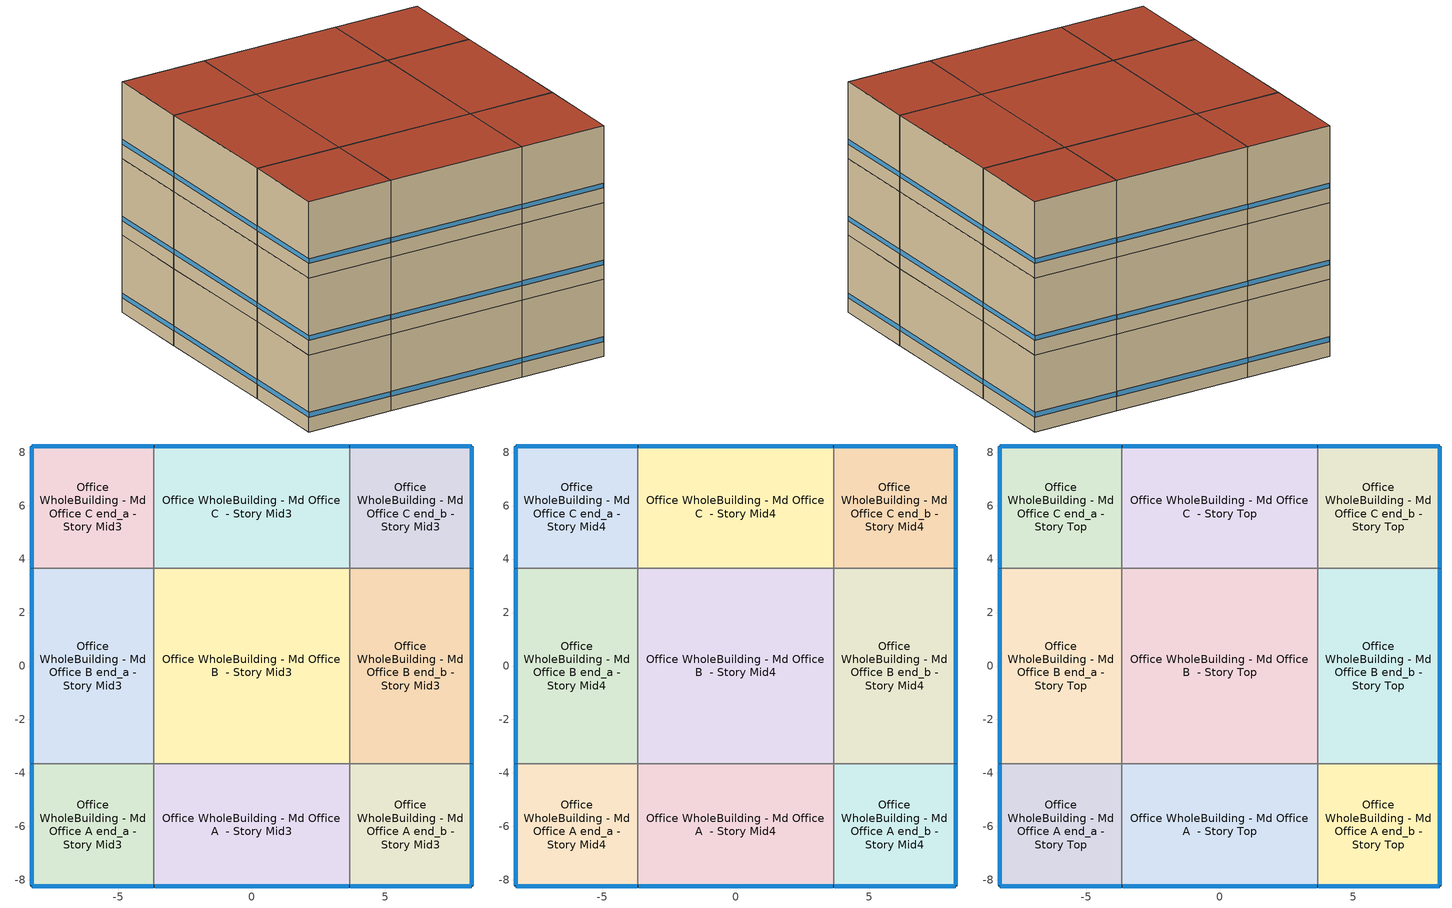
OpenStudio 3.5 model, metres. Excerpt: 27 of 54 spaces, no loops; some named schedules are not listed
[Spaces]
Office WholeBuilding - Md Office A end_a - Story Mid3
 floor adiabatic (Typical Interior Floor): -8.23,-8.23 -8.23,-3.66 -3.66,-3.66 -3.66,-8.23 z11.89
 wall outside: -8.23,-3.66 -8.23,-8.23 -3.66,-8.23 z11.89:15.85
 wall to Office WholeBuilding - Md Office B end_a - Story Mid3: -3.66,-3.66 -8.23,-3.66 z11.89:15.85
 wall to Office WholeBuilding - Md Office A  - Story Mid3: -3.66,-8.23 -3.66,-3.66 z11.89:15.85
 window (Window U-1.01 SHGC 0.58): -8.23,-3.68 -8.23,-8.21 / -8.21,-8.23 -3.68,-8.23 z12.65:12.89
 ceiling adiabatic (Typical Interior Ceiling): -3.66,-8.23 -3.66,-3.66 -8.23,-3.66 -8.23,-8.23 z15.85
Office WholeBuilding - Md Office B end_a - Story Mid3
 floor adiabatic (Typical Interior Floor): -8.23,-3.66 -8.23,3.66 -3.66,3.66 -3.66,-3.66 z11.89
 wall outside: -8.23,3.66 -8.23,-3.66 z11.89:15.85
 wall to Office WholeBuilding - Md Office C end_a - Story Mid3: -3.66,3.66 -8.23,3.66 z11.89:15.85
 wall to Office WholeBuilding - Md Office B  - Story Mid3: -3.66,-3.66 -3.66,3.66 z11.89:15.85
 window (Window U-1.01 SHGC 0.58): -8.23,3.63 -8.23,-3.63 z12.65:12.89
 ceiling adiabatic (Typical Interior Ceiling): -3.66,-3.66 -3.66,3.66 -8.23,3.66 -8.23,-3.66 z15.85
Office WholeBuilding - Md Office C end_a - Story Mid3
 floor adiabatic (Typical Interior Floor): -8.23,3.66 -8.23,8.23 -3.66,8.23 -3.66,3.66 z11.89
 wall outside: -3.66,8.23 -8.23,8.23 -8.23,3.66 z11.89:15.85
 wall to Office WholeBuilding - Md Office C  - Story Mid3: -3.66,3.66 -3.66,8.23 z11.89:15.85
 window (Window U-1.01 SHGC 0.58): -8.23,8.21 -8.23,3.68 / -3.68,8.23 -8.21,8.23 z12.65:12.89
 ceiling adiabatic (Typical Interior Ceiling): -3.66,3.66 -3.66,8.23 -8.23,8.23 -8.23,3.66 z15.85
Office WholeBuilding - Md Office A  - Story Mid3
 floor adiabatic (Typical Interior Floor): -3.66,-8.23 -3.66,-3.66 3.66,-3.66 3.66,-8.23 z11.89
 wall outside: -3.66,-8.23 3.66,-8.23 z11.89:15.85
 wall to Office WholeBuilding - Md Office B  - Story Mid3: 3.66,-3.66 -3.66,-3.66 z11.89:15.85
 wall to Office WholeBuilding - Md Office A end_b - Story Mid3: 3.66,-8.23 3.66,-3.66 z11.89:15.85
 window (Window U-1.01 SHGC 0.58): -3.63,-8.23 3.63,-8.23 z12.65:12.89
 ceiling adiabatic (Typical Interior Ceiling): 3.66,-8.23 3.66,-3.66 -3.66,-3.66 -3.66,-8.23 z15.85
Office WholeBuilding - Md Office B  - Story Mid3
 floor adiabatic (Typical Interior Floor): -3.66,-3.66 -3.66,3.66 3.66,3.66 3.66,-3.66 z11.89
 wall to Office WholeBuilding - Md Office C  - Story Mid3: 3.66,3.66 -3.66,3.66 z11.89:15.85
 wall to Office WholeBuilding - Md Office B end_b - Story Mid3: 3.66,-3.66 3.66,3.66 z11.89:15.85
 ceiling adiabatic (Typical Interior Ceiling): 3.66,-3.66 3.66,3.66 -3.66,3.66 -3.66,-3.66 z15.85
Office WholeBuilding - Md Office C  - Story Mid3
 floor adiabatic (Typical Interior Floor): -3.66,3.66 -3.66,8.23 3.66,8.23 3.66,3.66 z11.89
 wall outside: 3.66,8.23 -3.66,8.23 z11.89:15.85
 wall to Office WholeBuilding - Md Office C end_b - Story Mid3: 3.66,3.66 3.66,8.23 z11.89:15.85
 window (Window U-1.01 SHGC 0.58): 3.63,8.23 -3.63,8.23 z12.65:12.89
 ceiling adiabatic (Typical Interior Ceiling): 3.66,3.66 3.66,8.23 -3.66,8.23 -3.66,3.66 z15.85
Office WholeBuilding - Md Office A end_b - Story Mid3
 floor adiabatic (Typical Interior Floor): 3.66,-8.23 3.66,-3.66 8.23,-3.66 8.23,-8.23 z11.89
 wall outside: 3.66,-8.23 8.23,-8.23 8.23,-3.66 z11.89:15.85
 wall to Office WholeBuilding - Md Office B end_b - Story Mid3: 8.23,-3.66 3.66,-3.66 z11.89:15.85
 window (Window U-1.01 SHGC 0.58): 3.68,-8.23 8.21,-8.23 / 8.23,-8.21 8.23,-3.68 z12.65:12.89
 ceiling adiabatic (Typical Interior Ceiling): 8.23,-8.23 8.23,-3.66 3.66,-3.66 3.66,-8.23 z15.85
Office WholeBuilding - Md Office B end_b - Story Mid3
 floor adiabatic (Typical Interior Floor): 3.66,-3.66 3.66,3.66 8.23,3.66 8.23,-3.66 z11.89
 wall outside: 8.23,-3.66 8.23,3.66 z11.89:15.85
 wall to Office WholeBuilding - Md Office C end_b - Story Mid3: 8.23,3.66 3.66,3.66 z11.89:15.85
 window (Window U-1.01 SHGC 0.58): 8.23,-3.63 8.23,3.63 z12.65:12.89
 ceiling adiabatic (Typical Interior Ceiling): 8.23,-3.66 8.23,3.66 3.66,3.66 3.66,-3.66 z15.85
Office WholeBuilding - Md Office C end_b - Story Mid3
 floor adiabatic (Typical Interior Floor): 3.66,3.66 3.66,8.23 8.23,8.23 8.23,3.66 z11.89
 wall outside: 8.23,3.66 8.23,8.23 3.66,8.23 z11.89:15.85
 window (Window U-1.01 SHGC 0.58): 8.23,3.68 8.23,8.21 / 8.21,8.23 3.68,8.23 z12.65:12.89
 ceiling adiabatic (Typical Interior Ceiling): 8.23,3.66 8.23,8.23 3.66,8.23 3.66,3.66 z15.85
Office WholeBuilding - Md Office A end_a - Story Mid4
 floor adiabatic (Typical Interior Floor): -8.23,-8.23 -8.23,-3.66 -3.66,-3.66 -3.66,-8.23 z15.85
 wall outside: -8.23,-3.66 -8.23,-8.23 -3.66,-8.23 z15.85:19.81
 wall to Office WholeBuilding - Md Office B end_a - Story Mid4: -3.66,-3.66 -8.23,-3.66 z15.85:19.81
 wall to Office WholeBuilding - Md Office A  - Story Mid4: -3.66,-8.23 -3.66,-3.66 z15.85:19.81
 window (Window U-1.01 SHGC 0.58): -8.21,-8.23 -3.68,-8.23 / -8.23,-3.68 -8.23,-8.21 z16.61:16.85
 ceiling adiabatic (Typical Interior Ceiling): -3.66,-8.23 -3.66,-3.66 -8.23,-3.66 -8.23,-8.23 z19.81
Office WholeBuilding - Md Office B end_a - Story Mid4
 floor adiabatic (Typical Interior Floor): -8.23,-3.66 -8.23,3.66 -3.66,3.66 -3.66,-3.66 z15.85
 wall outside: -8.23,3.66 -8.23,-3.66 z15.85:19.81
 wall to Office WholeBuilding - Md Office C end_a - Story Mid4: -3.66,3.66 -8.23,3.66 z15.85:19.81
 wall to Office WholeBuilding - Md Office B  - Story Mid4: -3.66,-3.66 -3.66,3.66 z15.85:19.81
 window (Window U-1.01 SHGC 0.58): -8.23,3.63 -8.23,-3.63 z16.61:16.85
 ceiling adiabatic (Typical Interior Ceiling): -3.66,-3.66 -3.66,3.66 -8.23,3.66 -8.23,-3.66 z19.81
Office WholeBuilding - Md Office C end_a - Story Mid4
 floor adiabatic (Typical Interior Floor): -8.23,3.66 -8.23,8.23 -3.66,8.23 -3.66,3.66 z15.85
 wall outside: -3.66,8.23 -8.23,8.23 -8.23,3.66 z15.85:19.81
 wall to Office WholeBuilding - Md Office C  - Story Mid4: -3.66,3.66 -3.66,8.23 z15.85:19.81
 window (Window U-1.01 SHGC 0.58): -3.68,8.23 -8.21,8.23 / -8.23,8.21 -8.23,3.68 z16.61:16.85
 ceiling adiabatic (Typical Interior Ceiling): -3.66,3.66 -3.66,8.23 -8.23,8.23 -8.23,3.66 z19.81
Office WholeBuilding - Md Office A  - Story Mid4
 floor adiabatic (Typical Interior Floor): -3.66,-8.23 -3.66,-3.66 3.66,-3.66 3.66,-8.23 z15.85
 wall outside: -3.66,-8.23 3.66,-8.23 z15.85:19.81
 wall to Office WholeBuilding - Md Office B  - Story Mid4: 3.66,-3.66 -3.66,-3.66 z15.85:19.81
 wall to Office WholeBuilding - Md Office A end_b - Story Mid4: 3.66,-8.23 3.66,-3.66 z15.85:19.81
 window (Window U-1.01 SHGC 0.58): -3.63,-8.23 3.63,-8.23 z16.61:16.85
 ceiling adiabatic (Typical Interior Ceiling): 3.66,-8.23 3.66,-3.66 -3.66,-3.66 -3.66,-8.23 z19.81
Office WholeBuilding - Md Office B  - Story Mid4
 floor adiabatic (Typical Interior Floor): -3.66,-3.66 -3.66,3.66 3.66,3.66 3.66,-3.66 z15.85
 wall to Office WholeBuilding - Md Office C  - Story Mid4: 3.66,3.66 -3.66,3.66 z15.85:19.81
 wall to Office WholeBuilding - Md Office B end_b - Story Mid4: 3.66,-3.66 3.66,3.66 z15.85:19.81
 ceiling adiabatic (Typical Interior Ceiling): 3.66,-3.66 3.66,3.66 -3.66,3.66 -3.66,-3.66 z19.81
Office WholeBuilding - Md Office C  - Story Mid4
 floor adiabatic (Typical Interior Floor): -3.66,3.66 -3.66,8.23 3.66,8.23 3.66,3.66 z15.85
 wall outside: 3.66,8.23 -3.66,8.23 z15.85:19.81
 wall to Office WholeBuilding - Md Office C end_b - Story Mid4: 3.66,3.66 3.66,8.23 z15.85:19.81
 window (Window U-1.01 SHGC 0.58): 3.63,8.23 -3.63,8.23 z16.61:16.85
 ceiling adiabatic (Typical Interior Ceiling): 3.66,3.66 3.66,8.23 -3.66,8.23 -3.66,3.66 z19.81
Office WholeBuilding - Md Office A end_b - Story Mid4
 floor adiabatic (Typical Interior Floor): 3.66,-8.23 3.66,-3.66 8.23,-3.66 8.23,-8.23 z15.85
 wall outside: 3.66,-8.23 8.23,-8.23 8.23,-3.66 z15.85:19.81
 wall to Office WholeBuilding - Md Office B end_b - Story Mid4: 8.23,-3.66 3.66,-3.66 z15.85:19.81
 window (Window U-1.01 SHGC 0.58): 3.68,-8.23 8.21,-8.23 / 8.23,-8.21 8.23,-3.68 z16.61:16.85
 ceiling adiabatic (Typical Interior Ceiling): 8.23,-8.23 8.23,-3.66 3.66,-3.66 3.66,-8.23 z19.81
Office WholeBuilding - Md Office B end_b - Story Mid4
 floor adiabatic (Typical Interior Floor): 3.66,-3.66 3.66,3.66 8.23,3.66 8.23,-3.66 z15.85
 wall outside: 8.23,-3.66 8.23,3.66 z15.85:19.81
 wall to Office WholeBuilding - Md Office C end_b - Story Mid4: 8.23,3.66 3.66,3.66 z15.85:19.81
 window (Window U-1.01 SHGC 0.58): 8.23,-3.63 8.23,3.63 z16.61:16.85
 ceiling adiabatic (Typical Interior Ceiling): 8.23,-3.66 8.23,3.66 3.66,3.66 3.66,-3.66 z19.81
Office WholeBuilding - Md Office C end_b - Story Mid4
 floor adiabatic (Typical Interior Floor): 3.66,3.66 3.66,8.23 8.23,8.23 8.23,3.66 z15.85
 wall outside: 8.23,3.66 8.23,8.23 3.66,8.23 z15.85:19.81
 window (Window U-1.01 SHGC 0.58): 8.21,8.23 3.68,8.23 / 8.23,3.68 8.23,8.21 z16.61:16.85
 ceiling adiabatic (Typical Interior Ceiling): 8.23,3.66 8.23,8.23 3.66,8.23 3.66,3.66 z19.81
Office WholeBuilding - Md Office A end_a - Story Top
 floor adiabatic (Typical Interior Floor): -8.23,-8.23 -8.23,-3.66 -3.66,-3.66 -3.66,-8.23 z19.81
 wall outside: -8.23,-3.66 -8.23,-8.23 -3.66,-8.23 z19.81:23.77
 wall to Office WholeBuilding - Md Office B end_a - Story Top: -3.66,-3.66 -8.23,-3.66 z19.81:23.77
 wall to Office WholeBuilding - Md Office A  - Story Top: -3.66,-8.23 -3.66,-3.66 z19.81:23.77
 window (Window U-1.01 SHGC 0.58): -8.23,-3.68 -8.23,-8.21 / -8.21,-8.23 -3.68,-8.23 z20.57:20.81
 roof outside: -3.66,-8.23 -3.66,-3.66 -8.23,-3.66 -8.23,-8.23 z23.77
Office WholeBuilding - Md Office B end_a - Story Top
 floor adiabatic (Typical Interior Floor): -8.23,-3.66 -8.23,3.66 -3.66,3.66 -3.66,-3.66 z19.81
 wall outside: -8.23,3.66 -8.23,-3.66 z19.81:23.77
 wall to Office WholeBuilding - Md Office C end_a - Story Top: -3.66,3.66 -8.23,3.66 z19.81:23.77
 wall to Office WholeBuilding - Md Office B  - Story Top: -3.66,-3.66 -3.66,3.66 z19.81:23.77
 window (Window U-1.01 SHGC 0.58): -8.23,3.63 -8.23,-3.63 z20.57:20.81
 roof outside: -3.66,-3.66 -3.66,3.66 -8.23,3.66 -8.23,-3.66 z23.77
Office WholeBuilding - Md Office C end_a - Story Top
 floor adiabatic (Typical Interior Floor): -8.23,3.66 -8.23,8.23 -3.66,8.23 -3.66,3.66 z19.81
 wall outside: -3.66,8.23 -8.23,8.23 -8.23,3.66 z19.81:23.77
 wall to Office WholeBuilding - Md Office C  - Story Top: -3.66,3.66 -3.66,8.23 z19.81:23.77
 window (Window U-1.01 SHGC 0.58): -3.68,8.23 -8.21,8.23 / -8.23,8.21 -8.23,3.68 z20.57:20.81
 roof outside: -3.66,3.66 -3.66,8.23 -8.23,8.23 -8.23,3.66 z23.77
Office WholeBuilding - Md Office A  - Story Top
 floor adiabatic (Typical Interior Floor): -3.66,-8.23 -3.66,-3.66 3.66,-3.66 3.66,-8.23 z19.81
 wall outside: -3.66,-8.23 3.66,-8.23 z19.81:23.77
 wall to Office WholeBuilding - Md Office B  - Story Top: 3.66,-3.66 -3.66,-3.66 z19.81:23.77
 wall to Office WholeBuilding - Md Office A end_b - Story Top: 3.66,-8.23 3.66,-3.66 z19.81:23.77
 window (Window U-1.01 SHGC 0.58): -3.63,-8.23 3.63,-8.23 z20.57:20.81
 roof outside: 3.66,-8.23 3.66,-3.66 -3.66,-3.66 -3.66,-8.23 z23.77
Office WholeBuilding - Md Office B  - Story Top
 floor adiabatic (Typical Interior Floor): -3.66,-3.66 -3.66,3.66 3.66,3.66 3.66,-3.66 z19.81
 wall to Office WholeBuilding - Md Office C  - Story Top: 3.66,3.66 -3.66,3.66 z19.81:23.77
 wall to Office WholeBuilding - Md Office B end_b - Story Top: 3.66,-3.66 3.66,3.66 z19.81:23.77
 roof outside: 3.66,-3.66 3.66,3.66 -3.66,3.66 -3.66,-3.66 z23.77
Office WholeBuilding - Md Office C  - Story Top
 floor adiabatic (Typical Interior Floor): -3.66,3.66 -3.66,8.23 3.66,8.23 3.66,3.66 z19.81
 wall outside: 3.66,8.23 -3.66,8.23 z19.81:23.77
 wall to Office WholeBuilding - Md Office C end_b - Story Top: 3.66,3.66 3.66,8.23 z19.81:23.77
 window (Window U-1.01 SHGC 0.58): 3.63,8.23 -3.63,8.23 z20.57:20.81
 roof outside: 3.66,3.66 3.66,8.23 -3.66,8.23 -3.66,3.66 z23.77
Office WholeBuilding - Md Office A end_b - Story Top
 floor adiabatic (Typical Interior Floor): 3.66,-8.23 3.66,-3.66 8.23,-3.66 8.23,-8.23 z19.81
 wall outside: 3.66,-8.23 8.23,-8.23 8.23,-3.66 z19.81:23.77
 wall to Office WholeBuilding - Md Office B end_b - Story Top: 8.23,-3.66 3.66,-3.66 z19.81:23.77
 window (Window U-1.01 SHGC 0.58): 3.68,-8.23 8.21,-8.23 / 8.23,-8.21 8.23,-3.68 z20.57:20.81
 roof outside: 8.23,-8.23 8.23,-3.66 3.66,-3.66 3.66,-8.23 z23.77
Office WholeBuilding - Md Office B end_b - Story Top
 floor adiabatic (Typical Interior Floor): 3.66,-3.66 3.66,3.66 8.23,3.66 8.23,-3.66 z19.81
 wall outside: 8.23,-3.66 8.23,3.66 z19.81:23.77
 wall to Office WholeBuilding - Md Office C end_b - Story Top: 8.23,3.66 3.66,3.66 z19.81:23.77
 window (Window U-1.01 SHGC 0.58): 8.23,-3.63 8.23,3.63 z20.57:20.81
 roof outside: 8.23,-3.66 8.23,3.66 3.66,3.66 3.66,-3.66 z23.77
Office WholeBuilding - Md Office C end_b - Story Top
 floor adiabatic (Typical Interior Floor): 3.66,3.66 3.66,8.23 8.23,8.23 8.23,3.66 z19.81
 wall outside: 8.23,3.66 8.23,8.23 3.66,8.23 z19.81:23.77
 window (Window U-1.01 SHGC 0.58): 8.21,8.23 3.68,8.23 / 8.23,3.68 8.23,8.21 z20.57:20.81
 roof outside: 8.23,3.66 8.23,8.23 3.66,8.23 3.66,3.66 z23.77
[Site]
Yeager: Latitude {deg}=38.38; Longitude {deg}=-81.59; Time Zone {hr}=-5; Elevation {m}=299; Terrain=City
[Site:WaterMainsTemperature]
Calculation Method=Correlation; Annual Average Outdoor Air Temperature {C}=13.4933; Maximum Difference In Monthly Average Outdoor Air Temperatures {deltaC}=24.22
[SizingPeriod:DesignDay] Daily Dry-Bulb Temperature Range {deltaC}=10.7; Barometric Pressure {Pa}=97784; Wind Speed {m/s}=2.8; Wind Direction {deg}=230; Rain Indicator=No; Snow Indicator=No; Day of Month=21; Month=7; Day Type=SummerDesignDay; Daylight Saving Time Indicator=No; Dry-Bulb Temperature Range Modifier Type=DefaultMultipliers; Solar Model Indicator=ASHRAETau; ASHRAE Clear Sky Optical Depth for Beam Irradiance=0.461; ASHRAE Clear Sky Optical Depth for Diffuse Irradiance=2.1
Name | Maximum Dry-Bulb Temperature {C} | Humidity Condition Type | Wetbulb or DewPoint at Maximum Dry-Bulb {C}
Yeager Ann Clg .4% Condns DB=>MWB 1 | 32.9 | Wetbulb | 22.7
Yeager Ann Clg .4% Condns WB=>MDB 1 | 30 | Wetbulb | 24.9
Yeager Ann Clg 1% Condns DB=>MWB 1 | 31.7 | Wetbulb | 22.6
Yeager Ann Clg 2% Condns DP=>MDB 1 | 25.6 | Dewpoint | 22.1
[ClimateZones]
Climate Zone Institution Name 1=ASHRAE; Climate Zone Document Name 1=ANSI/ASHRAE Standard 169; Climate Zone Document Year 1=2006; Climate Zone Value 1=ASHRAE 169-2013-4A; Climate Zone Institution Name 2=CEC; Climate Zone Document Name 2=California Climate Zone Descriptions; Climate Zone Document Year 2=1995
[Building]
ComStock DOE Ref Pre-1980|MediumOffice: North Axis {deg}=315; Default Construction Set=ComStock DOE Ref Pre-1980 - Office - ASHRAE 169-2013-4A; Default Schedule Set=Building Default Schedule Set; Standards Building Type=Office
[Site:GroundTemperature:FCfactorMethod]
January Ground Temperature {C}=14; February Ground Temperature {C}=7.3; March Ground Temperature {C}=3.3; April Ground Temperature {C}=1.2; May Ground Temperature {C}=-0.2; June Ground Temperature {C}=5.6; July Ground Temperature {C}=10.9; August Ground Temperature {C}=16.1; September Ground Temperature {C}=21.7; October Ground Temperature {C}=25; November Ground Temperature {C}=24.8; December Ground Temperature {C}=19.9
[DefaultConstructionSet]
ComStock DOE Ref Pre-1980 - Office - ASHRAE 169-2013-4A: Default Exterior Surface Constructions=Default Surface Constructions 1; Default Interior Surface Constructions=Default Surface Constructions 2; Default Ground Contact Surface Constructions=Default Surface Constructions 3; Default Exterior SubSurface Constructions=Default Sub Surface Constructions 1; Default Interior SubSurface Constructions=Default Sub Surface Constructions 2; Interior Partition Construction=Typical Interior Partition
[DefaultSurfaceConstructions]
Name | Floor Construction | Wall Construction | Roof Ceiling Construction
Default Surface Constructions 1 | Typical Insulated Exterior Mass Floor | Typical Insulated Exterior Mass Wall R-5.62 | Typical IEAD Roof R-11.63
Default Surface Constructions 2 | Typical Interior Floor | Typical Interior Wall | Typical Interior Ceiling
Default Surface Constructions 3 | Typical Insulated Carpeted 6in Slab Floor | Typical Insulated Basement Mass Wall
[Construction]
Typical Insulated Exterior Mass Floor: 4 in. Normalweight Concrete Floor, Typical Carpet Pad
Typical Insulated Exterior Mass Wall R-5.62: 1IN Stucco, 8IN CONCRETE HW RefBldg, Typical Insulation R-3.23, 1/2IN Gypsum
Typical IEAD Roof R-11.63: Roof Membrane, Typical Insulation R-10.51, Metal Roof Surface
Typical Interior Floor: 100mm Normalweight concrete floor, CP02 CARPET PAD
Typical Interior Wall: G01 13mm gypsum board, G01 13mm gypsum board
Typical Interior Ceiling: CP02 CARPET PAD, 100mm Normalweight concrete floor
Typical Insulated Carpeted 6in Slab Floor: 6 in. Normalweight Concrete Floor, Typical Carpet Pad
Typical Insulated Basement Mass Wall: 8 in. Concrete Block Basement Wall
U 1.22 SHGC 0.54 Simple Glazing Window U-1.22 SHGC 0.54: U 1.22 SHGC 0.54 Simple Glazing U-1.22 SHGC 0.54
U 1.22 SHGC 0.54 Simple Glazing Window U-1.22 SHGC 0.54 1: U 1.22 SHGC 0.54 Simple Glazing U-1.22 SHGC 0.54 1
Typical Insulated Metal Door: F08 Metal surface, Typical Insulation
U 0.88 SHGC 0.16 Sgl Ref-A-L Clr 6mm: REF A CLEAR LO 6MM
Typical Overhead Door: Typical Insulation
Typical Interior Window: Clear 3mm
Typical Interior Door; Typical Interior Partition: G05 25mm wood
InteriorFurnishings 1: Std Wood 6inch 1
Window U-1.01 SHGC 0.58: Simple Glazing Single - No LowE - Tinted/Reflective - Aluminum
[Material:NoMass] Roughness=Smooth; Thermal Absorptance=0.9; Solar Absorptance=0.7
Name | Thermal Resistance {m2-K/W} | Visible Absorptance
Typical Insulation R-3.23 | 0.568747 | 0.7
Typical Carpet Pad; CP02 CARPET PAD | 0.21648 | 0.8
Typical Insulation R-10.51 | 1.85103 | 0.7
Typical Insulation | 0.0282222 | 0.7
[Material] Thermal Absorptance=0.9
Name | Roughness | Thickness {m} | Conductivity {W/m-K} | Density {kg/m3} | Specific Heat {J/kg-K} | Solar Absorptance | Visible Absorptance
4 in. Normalweight Concrete Floor | MediumRough | 0.1016 | 2.31 | 2322 | 832 | 0.7 | 0.7
1IN Stucco | Smooth | 0.0253 | 0.6918 | 1858 | 837 | 0.7 | 0.92
8IN CONCRETE HW RefBldg | Rough | 0.2032 | 1.311 | 2240 | 836.8 | 0.7 | 0.7
1/2IN Gypsum | Smooth | 0.0127 | 0.16 | 784.9 | 830 | 0.4 | 0.4
Roof Membrane | VeryRough | 0.0095 | 0.16 | 1121.29 | 1460 | 0.7 | 0.7
Metal Roof Surface; F08 Metal surface | Smooth | 0.0008 | 45.28 | 7824 | 500 | 0.7 | 0.7
100mm Normalweight concrete floor | MediumRough | 0.1016 | 2.31045 | 2322 | 832.557 | 0.7 | 0.7
G01 13mm gypsum board | Smooth | 0.0127 | 0.160031 | 800.001 | 1090.73 | 0.7 | 0.5
6 in. Normalweight Concrete Floor | MediumRough | 0.1524 | 2.31 | 2322 | 832 | 0.7 | 0.7
8 in. Concrete Block Basement Wall | MediumRough | 0.2032 | 1.326 | 1842 | 912 | 0.7 | 0.7
G05 25mm wood | MediumSmooth | 0.0254 | 0.15 | 608 | 1630 | 0.5 | 0.5
Std Wood 6inch 1 | MediumSmooth | 0.15 | 0.12 | 540 | 1210 | 0.7 | 0.7
[DefaultSubSurfaceConstructions]
Name | Fixed Window Construction | Operable Window Construction | Door Construction | Glass Door Construction | Overhead Door Construction | Tubular Daylight Dome Construction | Tubular Daylight Diffuser Construction
Default Sub Surface Constructions 1 | U 1.22 SHGC 0.54 Simple Glazing Window U-1.22 SHGC 0.54 | U 1.22 SHGC 0.54 Simple Glazing Window U-1.22 SHGC 0.54 1 | Typical Insulated Metal Door | U 0.88 SHGC 0.16 Sgl Ref-A-L Clr 6mm | Typical Overhead Door | Typical Interior Window | Typical Interior Window
Default Sub Surface Constructions 2 | Typical Interior Window | Typical Interior Window | Typical Interior Door
[WindowMaterial:SimpleGlazingSystem]
Name | U-Factor {W/m2-K} | Solar Heat Gain Coefficient | Visible Transmittance
U 1.22 SHGC 0.54 Simple Glazing U-1.22 SHGC 0.54; U 1.22 SHGC 0.54 Simple Glazing U-1.22 SHGC 0.54 1 | 6.92748 | 0.54 | 0.38
Simple Glazing Single - No LowE - Tinted/Reflective - Aluminum | 5.73505 | 0.579 | 0.455
[WindowMaterial:Glazing] Optical Data Type=SpectralAverage; Infrared Transmittance at Normal Incidence=0; Front Side Infrared Hemispherical Emissivity=0.84; Conductivity {W/m-K}=0.9; Dirt Correction Factor for Solar and Visible Transmittance=1; Solar Diffusing=No
Name | Thickness {m} | Solar Transmittance at Normal Incidence | Front Side Solar Reflectance at Normal Incidence | Back Side Solar Reflectance at Normal Incidence | Visible Transmittance at Normal Incidence | Front Side Visible Reflectance at Normal Incidence | Back Side Visible Reflectance at Normal Incidence | Back Side Infrared Hemispherical Emissivity
REF A CLEAR LO 6MM | 0.006 | 0.066 | 0.341 | 0.493 | 0.08 | 0.41 | 0.37 | 0.4
Clear 3mm | 0.003 | 0.837 | 0.075 | 0.075 | 0.898 | 0.081 | 0.081 | 0.84
[SpaceType]
Office WholeBuilding - Md Office - ComStock DOE Ref Pre-1980: Default Schedule Set=Office WholeBuilding - Md Office Schedule Set; Design Specification Outdoor Air Object=Office WholeBuilding - Md Office Ventilation; Standards Building Type=Office; Standards Space Type=WholeBuilding - Md Office
[BuildingStory] Nominal Floor to Floor Height {m}=3.9624
Name | Nominal Z Coordinate {m}
Story Mid3 | 11.8872
Story Mid4 | 15.8496
Story Top | 19.812
[Space] Space Type=Office WholeBuilding - Md Office - ComStock DOE Ref Pre-1980
Name | Building Story | Thermal Zone
Office WholeBuilding - Md Office A end_a - Story Mid3 | Story Mid3 | Zone Office WholeBuilding - Md Office A end_a - Story Mid3
Office WholeBuilding - Md Office B end_a - Story Mid3 | Story Mid3 | Zone Office WholeBuilding - Md Office B end_a - Story Mid3
Office WholeBuilding - Md Office C end_a - Story Mid3 | Story Mid3 | Zone Office WholeBuilding - Md Office C end_a - Story Mid3
Office WholeBuilding - Md Office A  - Story Mid3 | Story Mid3 | Zone Office WholeBuilding - Md Office A  - Story Mid3
Office WholeBuilding - Md Office B  - Story Mid3 | Story Mid3 | Zone Office WholeBuilding - Md Office B  - Story Mid3
Office WholeBuilding - Md Office C  - Story Mid3 | Story Mid3 | Zone Office WholeBuilding - Md Office C  - Story Mid3
Office WholeBuilding - Md Office A end_b - Story Mid3 | Story Mid3 | Zone Office WholeBuilding - Md Office A end_b - Story Mid3
Office WholeBuilding - Md Office B end_b - Story Mid3 | Story Mid3 | Zone Office WholeBuilding - Md Office B end_b - Story Mid3
Office WholeBuilding - Md Office C end_b - Story Mid3 | Story Mid3 | Zone Office WholeBuilding - Md Office C end_b - Story Mid3
Office WholeBuilding - Md Office A end_a - Story Mid4 | Story Mid4 | Zone Office WholeBuilding - Md Office A end_a - Story Mid4
Office WholeBuilding - Md Office B end_a - Story Mid4 | Story Mid4 | Zone Office WholeBuilding - Md Office B end_a - Story Mid4
Office WholeBuilding - Md Office C end_a - Story Mid4 | Story Mid4 | Zone Office WholeBuilding - Md Office C end_a - Story Mid4
Office WholeBuilding - Md Office A  - Story Mid4 | Story Mid4 | Zone Office WholeBuilding - Md Office A  - Story Mid4
Office WholeBuilding - Md Office B  - Story Mid4 | Story Mid4 | Zone Office WholeBuilding - Md Office B  - Story Mid4
Office WholeBuilding - Md Office C  - Story Mid4 | Story Mid4 | Zone Office WholeBuilding - Md Office C  - Story Mid4
Office WholeBuilding - Md Office A end_b - Story Mid4 | Story Mid4 | Zone Office WholeBuilding - Md Office A end_b - Story Mid4
Office WholeBuilding - Md Office B end_b - Story Mid4 | Story Mid4 | Zone Office WholeBuilding - Md Office B end_b - Story Mid4
Office WholeBuilding - Md Office C end_b - Story Mid4 | Story Mid4 | Zone Office WholeBuilding - Md Office C end_b - Story Mid4
Office WholeBuilding - Md Office A end_a - Story Top | Story Top | Zone Office WholeBuilding - Md Office A end_a - Story Top
Office WholeBuilding - Md Office B end_a - Story Top | Story Top | Zone Office WholeBuilding - Md Office B end_a - Story Top
Office WholeBuilding - Md Office C end_a - Story Top | Story Top | Zone Office WholeBuilding - Md Office C end_a - Story Top
Office WholeBuilding - Md Office A  - Story Top | Story Top | Zone Office WholeBuilding - Md Office A  - Story Top
Office WholeBuilding - Md Office B  - Story Top | Story Top | Zone Office WholeBuilding - Md Office B  - Story Top
Office WholeBuilding - Md Office C  - Story Top | Story Top | Zone Office WholeBuilding - Md Office C  - Story Top
Office WholeBuilding - Md Office A end_b - Story Top | Story Top | Zone Office WholeBuilding - Md Office A end_b - Story Top
Office WholeBuilding - Md Office B end_b - Story Top | Story Top | Zone Office WholeBuilding - Md Office B end_b - Story Top
Office WholeBuilding - Md Office C end_b - Story Top | Story Top | Zone Office WholeBuilding - Md Office C end_b - Story Top
[ThermalZone] Multiplier=1; Use Ideal Air Loads=No
Name | Thermostat
Zone Office WholeBuilding - Md Office A end_a - Story Mid3 | Office WholeBuilding - Md Office - ComStock DOE Ref Pre-1980 Thermostat 9
Zone Office WholeBuilding - Md Office B end_a - Story Mid3 | Office WholeBuilding - Md Office - ComStock DOE Ref Pre-1980 Thermostat 27
Zone Office WholeBuilding - Md Office C end_a - Story Mid3 | Office WholeBuilding - Md Office - ComStock DOE Ref Pre-1980 Thermostat 45
Zone Office WholeBuilding - Md Office A  - Story Mid3 | Office WholeBuilding - Md Office - ComStock DOE Ref Pre-1980 Thermostat 3
Zone Office WholeBuilding - Md Office B  - Story Mid3 | Office WholeBuilding - Md Office - ComStock DOE Ref Pre-1980 Thermostat 21
Zone Office WholeBuilding - Md Office C  - Story Mid3 | Office WholeBuilding - Md Office - ComStock DOE Ref Pre-1980 Thermostat 39
Zone Office WholeBuilding - Md Office A end_b - Story Mid3 | Office WholeBuilding - Md Office - ComStock DOE Ref Pre-1980 Thermostat 15
Zone Office WholeBuilding - Md Office B end_b - Story Mid3 | Office WholeBuilding - Md Office - ComStock DOE Ref Pre-1980 Thermostat 33
Zone Office WholeBuilding - Md Office C end_b - Story Mid3 | Office WholeBuilding - Md Office - ComStock DOE Ref Pre-1980 Thermostat 51
Zone Office WholeBuilding - Md Office A end_a - Story Mid4 | Office WholeBuilding - Md Office - ComStock DOE Ref Pre-1980 Thermostat 10
Zone Office WholeBuilding - Md Office B end_a - Story Mid4 | Office WholeBuilding - Md Office - ComStock DOE Ref Pre-1980 Thermostat 28
Zone Office WholeBuilding - Md Office C end_a - Story Mid4 | Office WholeBuilding - Md Office - ComStock DOE Ref Pre-1980 Thermostat 46
Zone Office WholeBuilding - Md Office A  - Story Mid4 | Office WholeBuilding - Md Office - ComStock DOE Ref Pre-1980 Thermostat 4
Zone Office WholeBuilding - Md Office B  - Story Mid4 | Office WholeBuilding - Md Office - ComStock DOE Ref Pre-1980 Thermostat 22
Zone Office WholeBuilding - Md Office C  - Story Mid4 | Office WholeBuilding - Md Office - ComStock DOE Ref Pre-1980 Thermostat 40
Zone Office WholeBuilding - Md Office A end_b - Story Mid4 | Office WholeBuilding - Md Office - ComStock DOE Ref Pre-1980 Thermostat 16
Zone Office WholeBuilding - Md Office B end_b - Story Mid4 | Office WholeBuilding - Md Office - ComStock DOE Ref Pre-1980 Thermostat 34
Zone Office WholeBuilding - Md Office C end_b - Story Mid4 | Office WholeBuilding - Md Office - ComStock DOE Ref Pre-1980 Thermostat 52
Zone Office WholeBuilding - Md Office A end_a - Story Top | Office WholeBuilding - Md Office - ComStock DOE Ref Pre-1980 Thermostat 11
Zone Office WholeBuilding - Md Office B end_a - Story Top | Office WholeBuilding - Md Office - ComStock DOE Ref Pre-1980 Thermostat 29
Zone Office WholeBuilding - Md Office C end_a - Story Top | Office WholeBuilding - Md Office - ComStock DOE Ref Pre-1980 Thermostat 47
Zone Office WholeBuilding - Md Office A  - Story Top | Office WholeBuilding - Md Office - ComStock DOE Ref Pre-1980 Thermostat 5
Zone Office WholeBuilding - Md Office B  - Story Top | Office WholeBuilding - Md Office - ComStock DOE Ref Pre-1980 Thermostat 23
Zone Office WholeBuilding - Md Office C  - Story Top | Office WholeBuilding - Md Office - ComStock DOE Ref Pre-1980 Thermostat 41
Zone Office WholeBuilding - Md Office A end_b - Story Top | Office WholeBuilding - Md Office - ComStock DOE Ref Pre-1980 Thermostat 17
Zone Office WholeBuilding - Md Office B end_b - Story Top | Office WholeBuilding - Md Office - ComStock DOE Ref Pre-1980 Thermostat 35
Zone Office WholeBuilding - Md Office C end_b - Story Top | Office WholeBuilding - Md Office - ComStock DOE Ref Pre-1980 Thermostat 53
[People:Definition]
Office WholeBuilding - Md Office People Definition: Number of People Calculation Method=People/Area; People per Space Floor Area {person/m2}=0.0538196; Fraction Radiant=0.3
[People]
Office WholeBuilding - Md Office People: People Definition=Office WholeBuilding - Md Office People Definition; Space or SpaceType=Office WholeBuilding - Md Office - ComStock DOE Ref Pre-1980; Work Efficiency Schedule=Work Efficiency Schedule; Clothing Insulation Schedule=Clothing Schedule; Air Velocity Schedule=Air Velocity Schedule; Multiplier=1
[Lights:Definition] Design Level Calculation Method=Watts/Area; Fraction Visible=0.2; Return Air Fraction=0
Name | Watts per Space Floor Area {W/m2} | Fraction Radiant
Office WholeBuilding - Md Office - ComStock DOE Ref Pre-1980 General Lights Definition | 6.48438 | 0.31
Office WholeBuilding - Md Office - ComStock DOE Ref Pre-1980 Wall Wash Lights Definition | 6.28133 | 0.125
[ElectricEquipment:Definition]
Office WholeBuilding - Md Office Elec Equip Definition: Design Level Calculation Method=Watts/Area; Watts per Space Floor Area {W/m2}=10.7639; Fraction Latent=0; Fraction Radiant=0.5; Fraction Lost=0
[ElectricEquipment]
Office WholeBuilding - Md Office Elec Equip: Electric Equipment Definition=Office WholeBuilding - Md Office Elec Equip Definition; Space or SpaceType=Office WholeBuilding - Md Office - ComStock DOE Ref Pre-1980; Schedule=Office BLDG_EQUIP_EndUseData BPR Adjusted
[DesignSpecification:OutdoorAir]
Office WholeBuilding - Md Office Ventilation: Outdoor Air Method=Sum; Outdoor Air Flow per Person {m3/s-person}=0.00943895
[DefaultScheduleSet]
Name | Number of People Schedule | People Activity Level Schedule | Lighting Schedule | Electric Equipment Schedule | Infiltration Schedule | Hours of Operation Schedule
Office WholeBuilding - Md Office Schedule Set | Medium Office Bldg Occ | Medium Office Activity | Office BLDG_LIGHT_EndUseData | Office BLDG_EQUIP_EndUseData | Medium Office Infil Quarter On
Building Default Schedule Set |  |  |  |  |  | Building Hours of Operation NonResidential
[SpaceInfiltration:DesignFlowRate] Schedule=Always On Discrete; Design Flow Rate Calculation Method=Flow/ExteriorArea; Constant Term Coefficient=0; Temperature Term Coefficient=0; Velocity Term Coefficient=0.224; Velocity Squared Term Coefficient=0
Name | Space or SpaceType | Flow per Exterior Surface Area {m3/s-m2}
Office WholeBuilding - Md Office A  - Story Mid3 Infiltration | Office WholeBuilding - Md Office A  - Story Mid3 | 0.00102523
Office WholeBuilding - Md Office A  - Story Mid4 Infiltration | Office WholeBuilding - Md Office A  - Story Mid4 | 0.00102523
Office WholeBuilding - Md Office A  - Story Top Infiltration | Office WholeBuilding - Md Office A  - Story Top | 0.000476001
Office WholeBuilding - Md Office A end_a - Story Mid3 Infiltration | Office WholeBuilding - Md Office A end_a - Story Mid3 | 0.00102523
Office WholeBuilding - Md Office A end_a - Story Mid4 Infiltration | Office WholeBuilding - Md Office A end_a - Story Mid4 | 0.00102523
Office WholeBuilding - Md Office A end_a - Story Top Infiltration | Office WholeBuilding - Md Office A end_a - Story Top | 0.000650147
Office WholeBuilding - Md Office A end_b - Story Mid3 Infiltration | Office WholeBuilding - Md Office A end_b - Story Mid3 | 0.00102523
Office WholeBuilding - Md Office A end_b - Story Mid4 Infiltration | Office WholeBuilding - Md Office A end_b - Story Mid4 | 0.00102523
Office WholeBuilding - Md Office A end_b - Story Top Infiltration | Office WholeBuilding - Md Office A end_b - Story Top | 0.000650147
Office WholeBuilding - Md Office B end_a - Story Mid3 Infiltration | Office WholeBuilding - Md Office B end_a - Story Mid3 | 0.00102523
Office WholeBuilding - Md Office B end_a - Story Mid4 Infiltration | Office WholeBuilding - Md Office B end_a - Story Mid4 | 0.00102523
Office WholeBuilding - Md Office B end_a - Story Top Infiltration | Office WholeBuilding - Md Office B end_a - Story Top | 0.000476001
Office WholeBuilding - Md Office B end_b - Story Mid3 Infiltration | Office WholeBuilding - Md Office B end_b - Story Mid3 | 0.00102523
Office WholeBuilding - Md Office B end_b - Story Mid4 Infiltration | Office WholeBuilding - Md Office B end_b - Story Mid4 | 0.00102523
Office WholeBuilding - Md Office B end_b - Story Top Infiltration | Office WholeBuilding - Md Office B end_b - Story Top | 0.000476001
Office WholeBuilding - Md Office C  - Story Mid3 Infiltration | Office WholeBuilding - Md Office C  - Story Mid3 | 0.00102523
Office WholeBuilding - Md Office C  - Story Mid4 Infiltration | Office WholeBuilding - Md Office C  - Story Mid4 | 0.00102523
Office WholeBuilding - Md Office C  - Story Top Infiltration | Office WholeBuilding - Md Office C  - Story Top | 0.000476001
Office WholeBuilding - Md Office C end_a - Story Mid3 Infiltration | Office WholeBuilding - Md Office C end_a - Story Mid3 | 0.00102523
Office WholeBuilding - Md Office C end_a - Story Mid4 Infiltration | Office WholeBuilding - Md Office C end_a - Story Mid4 | 0.00102523
Office WholeBuilding - Md Office C end_a - Story Top Infiltration | Office WholeBuilding - Md Office C end_a - Story Top | 0.000650147
Office WholeBuilding - Md Office C end_b - Story Mid3 Infiltration | Office WholeBuilding - Md Office C end_b - Story Mid3 | 0.00102523
Office WholeBuilding - Md Office C end_b - Story Mid4 Infiltration | Office WholeBuilding - Md Office C end_b - Story Mid4 | 0.00102523
Office WholeBuilding - Md Office C end_b - Story Top Infiltration | Office WholeBuilding - Md Office C end_b - Story Top | 0.000650147
[Exterior:Lights:Definition]
Name | Design Level {W}
Parking Areas and Drives Def (W/ft^2) | 0.0497494
Building Facades Def (W/ft^2) | 0.25
Main Entries Def (W/ft) | 30
Other Doors Def (W/ft) | 25
[Exterior:Lights] Schedule=Always On Discrete; Control Option=AstronomicalClock
Name | Exterior Lights Definition | Multiplier
Parking Areas and Drives | Parking Areas and Drives Def (W/ft^2) | 28350
Building Facades | Building Facades Def (W/ft^2) | 2808.32
Main Entries | Main Entries Def (W/ft) | 8
Other Doors | Other Doors Def (W/ft) | 2.33333
[ThermostatSetpoint:DualSetpoint] Heating Setpoint Temperature Schedule=Medium Office HtgSetp; Cooling Setpoint Temperature Schedule=Medium Office ClgSetp
Office WholeBuilding - Md Office - ComStock DOE Ref Pre-1980 Thermostat 3; Office WholeBuilding - Md Office - ComStock DOE Ref Pre-1980 Thermostat 4; Office WholeBuilding - Md Office - ComStock DOE Ref Pre-1980 Thermostat 5; Office WholeBuilding - Md Office - ComStock DOE Ref Pre-1980 Thermostat 9; Office WholeBuilding - Md Office - ComStock DOE Ref Pre-1980 Thermostat 10; Office WholeBuilding - Md Office - ComStock DOE Ref Pre-1980 Thermostat 11; Office WholeBuilding - Md Office - ComStock DOE Ref Pre-1980 Thermostat 15; Office WholeBuilding - Md Office - ComStock DOE Ref Pre-1980 Thermostat 16; Office WholeBuilding - Md Office - ComStock DOE Ref Pre-1980 Thermostat 17; Office WholeBuilding - Md Office - ComStock DOE Ref Pre-1980 Thermostat 21; Office WholeBuilding - Md Office - ComStock DOE Ref Pre-1980 Thermostat 22; Office WholeBuilding - Md Office - ComStock DOE Ref Pre-1980 Thermostat 23; Office WholeBuilding - Md Office - ComStock DOE Ref Pre-1980 Thermostat 27; Office WholeBuilding - Md Office - ComStock DOE Ref Pre-1980 Thermostat 28; Office WholeBuilding - Md Office - ComStock DOE Ref Pre-1980 Thermostat 29; Office WholeBuilding - Md Office - ComStock DOE Ref Pre-1980 Thermostat 33; Office WholeBuilding - Md Office - ComStock DOE Ref Pre-1980 Thermostat 34; Office WholeBuilding - Md Office - ComStock DOE Ref Pre-1980 Thermostat 35; Office WholeBuilding - Md Office - ComStock DOE Ref Pre-1980 Thermostat 39; Office WholeBuilding - Md Office - ComStock DOE Ref Pre-1980 Thermostat 40; Office WholeBuilding - Md Office - ComStock DOE Ref Pre-1980 Thermostat 41; Office WholeBuilding - Md Office - ComStock DOE Ref Pre-1980 Thermostat 45; Office WholeBuilding - Md Office - ComStock DOE Ref Pre-1980 Thermostat 46; Office WholeBuilding - Md Office - ComStock DOE Ref Pre-1980 Thermostat 47; Office WholeBuilding - Md Office - ComStock DOE Ref Pre-1980 Thermostat 51; Office WholeBuilding - Md Office - ComStock DOE Ref Pre-1980 Thermostat 52; Office WholeBuilding - Md Office - ComStock DOE Ref Pre-1980 Thermostat 53
[InternalMass:Definition]
Internal Mass Definition 2: Construction=InteriorFurnishings 1; Design Level Calculation Method=SurfaceArea/Area; Surface Area per Space Floor Area=2
[InternalMass] Internal Mass Definition=Internal Mass Definition 2; Multiplier=1
Name | Space or SpaceType
Office WholeBuilding - Md Office B end_b - Story Top Mass | Office WholeBuilding - Md Office B end_b - Story Top
Office WholeBuilding - Md Office A end_b - Story Top Mass | Office WholeBuilding - Md Office A end_b - Story Top
Office WholeBuilding - Md Office C  - Story Top Mass | Office WholeBuilding - Md Office C  - Story Top
Office WholeBuilding - Md Office B  - Story Top Mass | Office WholeBuilding - Md Office B  - Story Top
Office WholeBuilding - Md Office A  - Story Top Mass | Office WholeBuilding - Md Office A  - Story Top
Office WholeBuilding - Md Office A end_b - Story Mid4 Mass | Office WholeBuilding - Md Office A end_b - Story Mid4
Office WholeBuilding - Md Office B end_b - Story Mid4 Mass | Office WholeBuilding - Md Office B end_b - Story Mid4
Office WholeBuilding - Md Office C  - Story Mid4 Mass | Office WholeBuilding - Md Office C  - Story Mid4
Office WholeBuilding - Md Office B  - Story Mid4 Mass | Office WholeBuilding - Md Office B  - Story Mid4
Office WholeBuilding - Md Office C end_b - Story Top Mass | Office WholeBuilding - Md Office C end_b - Story Top
Office WholeBuilding - Md Office C end_a - Story Mid4 Mass | Office WholeBuilding - Md Office C end_a - Story Mid4
Office WholeBuilding - Md Office B end_a - Story Mid4 Mass | Office WholeBuilding - Md Office B end_a - Story Mid4
Office WholeBuilding - Md Office A end_a - Story Mid4 Mass | Office WholeBuilding - Md Office A end_a - Story Mid4
Office WholeBuilding - Md Office C end_b - Story Mid3 Mass | Office WholeBuilding - Md Office C end_b - Story Mid3
Office WholeBuilding - Md Office B end_b - Story Mid3 Mass | Office WholeBuilding - Md Office B end_b - Story Mid3
Office WholeBuilding - Md Office A end_b - Story Mid3 Mass | Office WholeBuilding - Md Office A end_b - Story Mid3
Office WholeBuilding - Md Office B end_a - Story Top Mass | Office WholeBuilding - Md Office B end_a - Story Top
Office WholeBuilding - Md Office B  - Story Mid3 Mass | Office WholeBuilding - Md Office B  - Story Mid3
Office WholeBuilding - Md Office A end_a - Story Top Mass | Office WholeBuilding - Md Office A end_a - Story Top
Office WholeBuilding - Md Office A  - Story Mid3 Mass | Office WholeBuilding - Md Office A  - Story Mid3
Office WholeBuilding - Md Office C end_a - Story Mid3 Mass | Office WholeBuilding - Md Office C end_a - Story Mid3
Office WholeBuilding - Md Office C end_a - Story Top Mass | Office WholeBuilding - Md Office C end_a - Story Top
Office WholeBuilding - Md Office A  - Story Mid4 Mass | Office WholeBuilding - Md Office A  - Story Mid4
Office WholeBuilding - Md Office A end_a - Story Mid3 Mass | Office WholeBuilding - Md Office A end_a - Story Mid3
Office WholeBuilding - Md Office C  - Story Mid3 Mass | Office WholeBuilding - Md Office C  - Story Mid3
Office WholeBuilding - Md Office C end_b - Story Mid4 Mass | Office WholeBuilding - Md Office C end_b - Story Mid4
Office WholeBuilding - Md Office B end_a - Story Mid3 Mass | Office WholeBuilding - Md Office B end_a - Story Mid3
[Lights] Space or SpaceType=Office WholeBuilding - Md Office - ComStock DOE Ref Pre-1980; Schedule=Office BLDG_LIGHT_EndUseData BPR Adjusted; Fraction Replaceable=1
Name | Lights Definition
Office WholeBuilding - Md Office - ComStock DOE Ref Pre-1980 General Lighting | Office WholeBuilding - Md Office - ComStock DOE Ref Pre-1980 General Lights Definition
Office WholeBuilding - Md Office - ComStock DOE Ref Pre-1980 Wall Wash Lighting | Office WholeBuilding - Md Office - ComStock DOE Ref Pre-1980 Wall Wash Lights Definition
[Schedule:Day]
Office BLDG_LIGHT_EndUseData Default: Yes, 0, 10, 0.0342553, 0, 20, 0.0345136, 0, 30, 0.0347719, 0, 40, 0.0350301, 0, 50, 0.0352884, 1, 0, 0.0355467, 1, 10, 0.035805, 1, 20, 0.0360633, 1, 30, 0.0363216, 1, 40, 0.0365799, 1, 45, 0.036709, 1, 55, 0.0389998, 2, 5, 0.0412907, 2, 15, 0.0435815, 2, 24, 0.0458723, 2, 34, 0.0481632, 2, 44, 0.050454, 2, 45, 0.050454, 2, 54, 0.0485905, 3, 4, 0.046727, 3, 14, 0.0448635, 3, 24, 0.043, 3, 34, 0.0411365, 3, 44, 0.039273, 3, 45, 0.039273, 3, 54, 0.0395075, 4, 4, 0.039742, 4, 15, 0.0399765, 4, 25, 0.040211, 4, 35, 0.0404455, 4, 45, 0.04068, 4, 55, 0.0481952, 5, 5, 0.0557103, 5, 15, 0.0632255, 5, 25, 0.0707407, 5, 35, 0.0782558, 5, 45, 0.085771, 5, 55, 0.102601, 6, 5, 0.119431, 6, 15, 0.136262, 6, 25, 0.153092, 6, 35, 0.169922, 6, 45, 0.186752, 6, 55, 0.245974, 7, 5, 0.305197, 7, 15, 0.364419, 7, 25, 0.423641, 7, 35, 0.482864, 7, 45, 0.542086, 7, 55, 0.580584, 8, 5, 0.619082, 8, 15, 0.657579, 8, 24, 0.696077, 8, 34, 0.734575, 8, 44, 0.773073, 8, 45, 0.773073, 8, 54, 0.784763, 9, 4, 0.796454, 9, 14, 0.808144, 9, 24, 0.819834, 9, 34, 0.831525, 9, 44, 0.843215, 9, 45, 0.843215, 9, 54, 0.845024, 10, 4, 0.846834, 10, 14, 0.848643, 10, 22, 0.85, 10, 32, 0.844657, 10, 42, 0.839313, 10, 52, 0.83397, 11, 2, 0.828626, 11, 12, 0.823283, 11, 22, 0.817939, 11, 32, 0.809622, 11, 42, 0.801306, 11, 52, 0.792989, 12, 2, 0.784672, 12, 12, 0.776356, 12, 22, 0.768039, 12, 32, 0.772064, 12, 42, 0.776089, 12, 52, 0.780114, 13, 2, 0.784138, 13, 12, 0.788163, 13, 22, 0.792188, 13, 32, 0.78769, 13, 42, 0.783193, 13, 52, 0.778695, 14, 2, 0.774197, 14, 12, 0.7697, 14, 22, 0.765202, 14, 32, 0.745459, 14, 42, 0.725717, 14, 52, 0.705974, 15, 2, 0.686231, 15, 12, 0.666489, 15, 22, 0.646746, 15, 32, 0.554249, 15, 42, 0.461753, 15, 52, 0.369256, 16, 0, 0.299884, 16, 10, 0.272467, 16, 20, 0.245049, 16, 30, 0.217631, 16, 40, 0.190214, 16, 50, 0.162796, 17, 0, 0.135379, 17, 10, 0.128054, 17, 20, 0.120729, 17, 30, 0.113405, 17, 40, 0.10608, 17, 50, 0.0987548, 18, 0, 0.09143, 18, 10, 0.0905747, 18, 20, 0.0897193, 18, 30, 0.088864, 18, 40, 0.0880087, 18, 50, 0.0871533, 19, 0, 0.086298, 19, 10, 0.0864745, 19, 20, 0.086651, 19, 30, 0.0868275, 19, 40, 0.087004, 19, 50, 0.0871805, 20, 0, 0.087357, 20, 10, 0.0872638, 20, 20, 0.0871707, 20, 30, 0.0870775, 20, 40, 0.0869843, 20, 50, 0.0868912, 21, 0, 0.086798, 21, 10, 0.0813232, 21, 20, 0.0758483, 21, 30, 0.0703735, 21, 40, 0.0648987, 21, 50, 0.0594238, 22, 0, 0.053949, 22, 10, 0.0531798, 22, 20, 0.0524107, 22, 30, 0.0516415, 22, 40, 0.0508723, 22, 50, 0.0501032, 23, 0, 0.049334, 23, 10, 0.0467778, 23, 20, 0.0442217, 23, 30, 0.0416655, 23, 40, 0.0391093, 23, 50, 0.0365532, 24, 0, 0.033997
Office BLDG_LIGHT_EndUseData Summer Design Day; Office BLDG_EQUIP_EndUseData Summer Design Day: 24, 0, 1
Office BLDG_LIGHT_EndUseData Winter Design Day; Office BLDG_EQUIP_EndUseData Winter Design Day: 24, 0, 0
Medium Office Infil Quarter On Default; Medium Office Infil Quarter On Summer Design Day: 6, 0, 1, 22, 0, 0.25, 24, 0, 1
Medium Office Infil Quarter On Winter Design Day: 6, 0, 1, 18, 0, 0.25, 24, 0, 1
[Schedule:Rule]
Schedule Rule 6: Schedule Ruleset=Office BLDG_LIGHT_EndUseData; Rule Order=1; Day Schedule=Office BLDG_LIGHT_EndUseData Sat Day; Apply Saturday=Yes; Date Specification Type=DateRange; Start Month=1; Start Day=1; End Month=12; End Day=31
Schedule Rule 7: Schedule Ruleset=Office BLDG_LIGHT_EndUseData; Rule Order=0; Day Schedule=Office BLDG_LIGHT_EndUseData Sun Day; Date Specification Type=DateRange; Start Month=1; Start Day=1; End Month=12; End Day=31; Apply Sunday=Yes
Schedule Rule 9: Schedule Ruleset=Office BLDG_EQUIP_EndUseData; Rule Order=1; Day Schedule=Office BLDG_EQUIP_EndUseData Sat Day; Apply Saturday=Yes; Date Specification Type=DateRange; Start Month=1; Start Day=1; End Month=12; End Day=31
Schedule Rule 10: Schedule Ruleset=Office BLDG_EQUIP_EndUseData; Rule Order=0; Day Schedule=Office BLDG_EQUIP_EndUseData Sun Day; Date Specification Type=DateRange; Start Month=1; Start Day=1; End Month=12; End Day=31; Apply Sunday=Yes
Schedule Rule 11: Schedule Ruleset=Medium Office Infil Quarter On; Rule Order=1; Day Schedule=Medium Office Infil Quarter On Sun Day; Date Specification Type=DateRange; Start Month=1; Start Day=1; End Month=12; End Day=31; Apply Sunday=Yes
autogen Medium Office Activity 0: Schedule Ruleset=Medium Office Activity; Rule Order=0; Day Schedule=autogen Medium Office Activity 0_day_sch; Apply Saturday=Yes; Date Specification Type=SpecificDates; Apply Sunday=Yes; Apply Monday=Yes; Apply Tuesday=Yes; Apply Wednesday=Yes; Apply Thursday=Yes; Apply Friday=Yes; Specific Month 1=1; Specific Day 1=2; Specific Month 2=1; Specific Day 2=9; Specific Month 3=1; Specific Day 3=16; Specific Month 4=1; Specific Day 4=23; Specific Month 5=1; Specific Day 5=30; Specific Month 6=2; Specific Day 6=6; Specific Month 7=2; Specific Day 7=13; Specific Month 8=2; Specific Day 8=20; Specific Month 9=2; Specific Day 9=27; Specific Month 10=3; Specific Day 10=6; Specific Month 11=3; Specific Day 11=13; Specific Month 12=3; Specific Day 12=20; Specific Month 13=3; Specific Day 13=27; Specific Month 14=4; Specific Day 14=3; Specific Month 15=4; Specific Day 15=10; Specific Month 16=4; Specific Day 16=17; Specific Month 17=4; Specific Day 17=24; Specific Month 18=5; Specific Day 18=1; Specific Month 19=5; Specific Day 19=8; Specific Month 20=5; Specific Day 20=15; Specific Month 21=5; Specific Day 21=22; Specific Month 22=5; Specific Day 22=29; Specific Month 23=6; Specific Day 23=5; Specific Month 24=6; Specific Day 24=12; Specific Month 25=6; Specific Day 25=19; Specific Month 26=6; Specific Day 26=26; Specific Month 27=7; Specific Day 27=3; Specific Month 28=7; Specific Day 28=10; Specific Month 29=7; Specific Day 29=17; Specific Month 30=7; Specific Day 30=24; Specific Month 31=7; Specific Day 31=31; Specific Month 32=8; Specific Day 32=7; Specific Month 33=8; Specific Day 33=14; Specific Month 34=8; Specific Day 34=21; Specific Month 35=8; Specific Day 35=28; Specific Month 36=9; Specific Day 36=4; Specific Month 37=9; Specific Day 37=11; Specific Month 38=9; Specific Day 38=18; Specific Month 39=9; Specific Day 39=25; Specific Month 40=10; Specific Day 40=2; Specific Month 41=10; Specific Day 41=9; Specific Month 42=10; Specific Day 42=16; Specific Month 43=10; Specific Day 43=23; Specific Month 44=10; Specific Day 44=30; Specific Month 45=11; Specific Day 45=6; Specific Month 46=11; Specific Day 46=13; Specific Month 47=11; Specific Day 47=20; Specific Month 48=11; Specific Day 48=27; Specific Month 49=12; Specific Day 49=4; Specific Month 50=12; Specific Day 50=11; Specific Month 51=12; Specific Day 51=18; Specific Month 52=12; Specific Day 52=25
autogen Medium Office Activity 1: Schedule Ruleset=Medium Office Activity; Rule Order=1; Day Schedule=autogen Medium Office Activity 1_day_sch; Apply Saturday=Yes; Date Specification Type=SpecificDates; Apply Sunday=Yes; Apply Monday=Yes; Apply Tuesday=Yes; Apply Wednesday=Yes; Apply Thursday=Yes; Apply Friday=Yes; Specific Month 1=1; Specific Day 1=3; Specific Month 2=1; Specific Day 2=10; Specific Month 3=1; Specific Day 3=17; Specific Month 4=1; Specific Day 4=24; Specific Month 5=1; Specific Day 5=31; Specific Month 6=2; Specific Day 6=7; Specific Month 7=2; Specific Day 7=14; Specific Month 8=2; Specific Day 8=21; Specific Month 9=2; Specific Day 9=28; Specific Month 10=3; Specific Day 10=7; Specific Month 11=3; Specific Day 11=14; Specific Month 12=3; Specific Day 12=21; Specific Month 13=3; Specific Day 13=28; Specific Month 14=4; Specific Day 14=4; Specific Month 15=4; Specific Day 15=11; Specific Month 16=4; Specific Day 16=18; Specific Month 17=4; Specific Day 17=25; Specific Month 18=5; Specific Day 18=2; Specific Month 19=5; Specific Day 19=9; Specific Month 20=5; Specific Day 20=16; Specific Month 21=5; Specific Day 21=23; Specific Month 22=5; Specific Day 22=30; Specific Month 23=6; Specific Day 23=6; Specific Month 24=6; Specific Day 24=13; Specific Month 25=6; Specific Day 25=20; Specific Month 26=6; Specific Day 26=27; Specific Month 27=7; Specific Day 27=4; Specific Month 28=7; Specific Day 28=11; Specific Month 29=7; Specific Day 29=18; Specific Month 30=7; Specific Day 30=25; Specific Month 31=8; Specific Day 31=1; Specific Month 32=8; Specific Day 32=8; Specific Month 33=8; Specific Day 33=15; Specific Month 34=8; Specific Day 34=22; Specific Month 35=8; Specific Day 35=29; Specific Month 36=9; Specific Day 36=5; Specific Month 37=9; Specific Day 37=12; Specific Month 38=9; Specific Day 38=19; Specific Month 39=9; Specific Day 39=26; Specific Month 40=10; Specific Day 40=3; Specific Month 41=10; Specific Day 41=10; Specific Month 42=10; Specific Day 42=17; Specific Month 43=10; Specific Day 43=24; Specific Month 44=10; Specific Day 44=31; Specific Month 45=11; Specific Day 45=7; Specific Month 46=11; Specific Day 46=14; Specific Month 47=11; Specific Day 47=21; Specific Month 48=11; Specific Day 48=28; Specific Month 49=12; Specific Day 49=5; Specific Month 50=12; Specific Day 50=12; Specific Month 51=12; Specific Day 51=19; Specific Month 52=12; Specific Day 52=26
